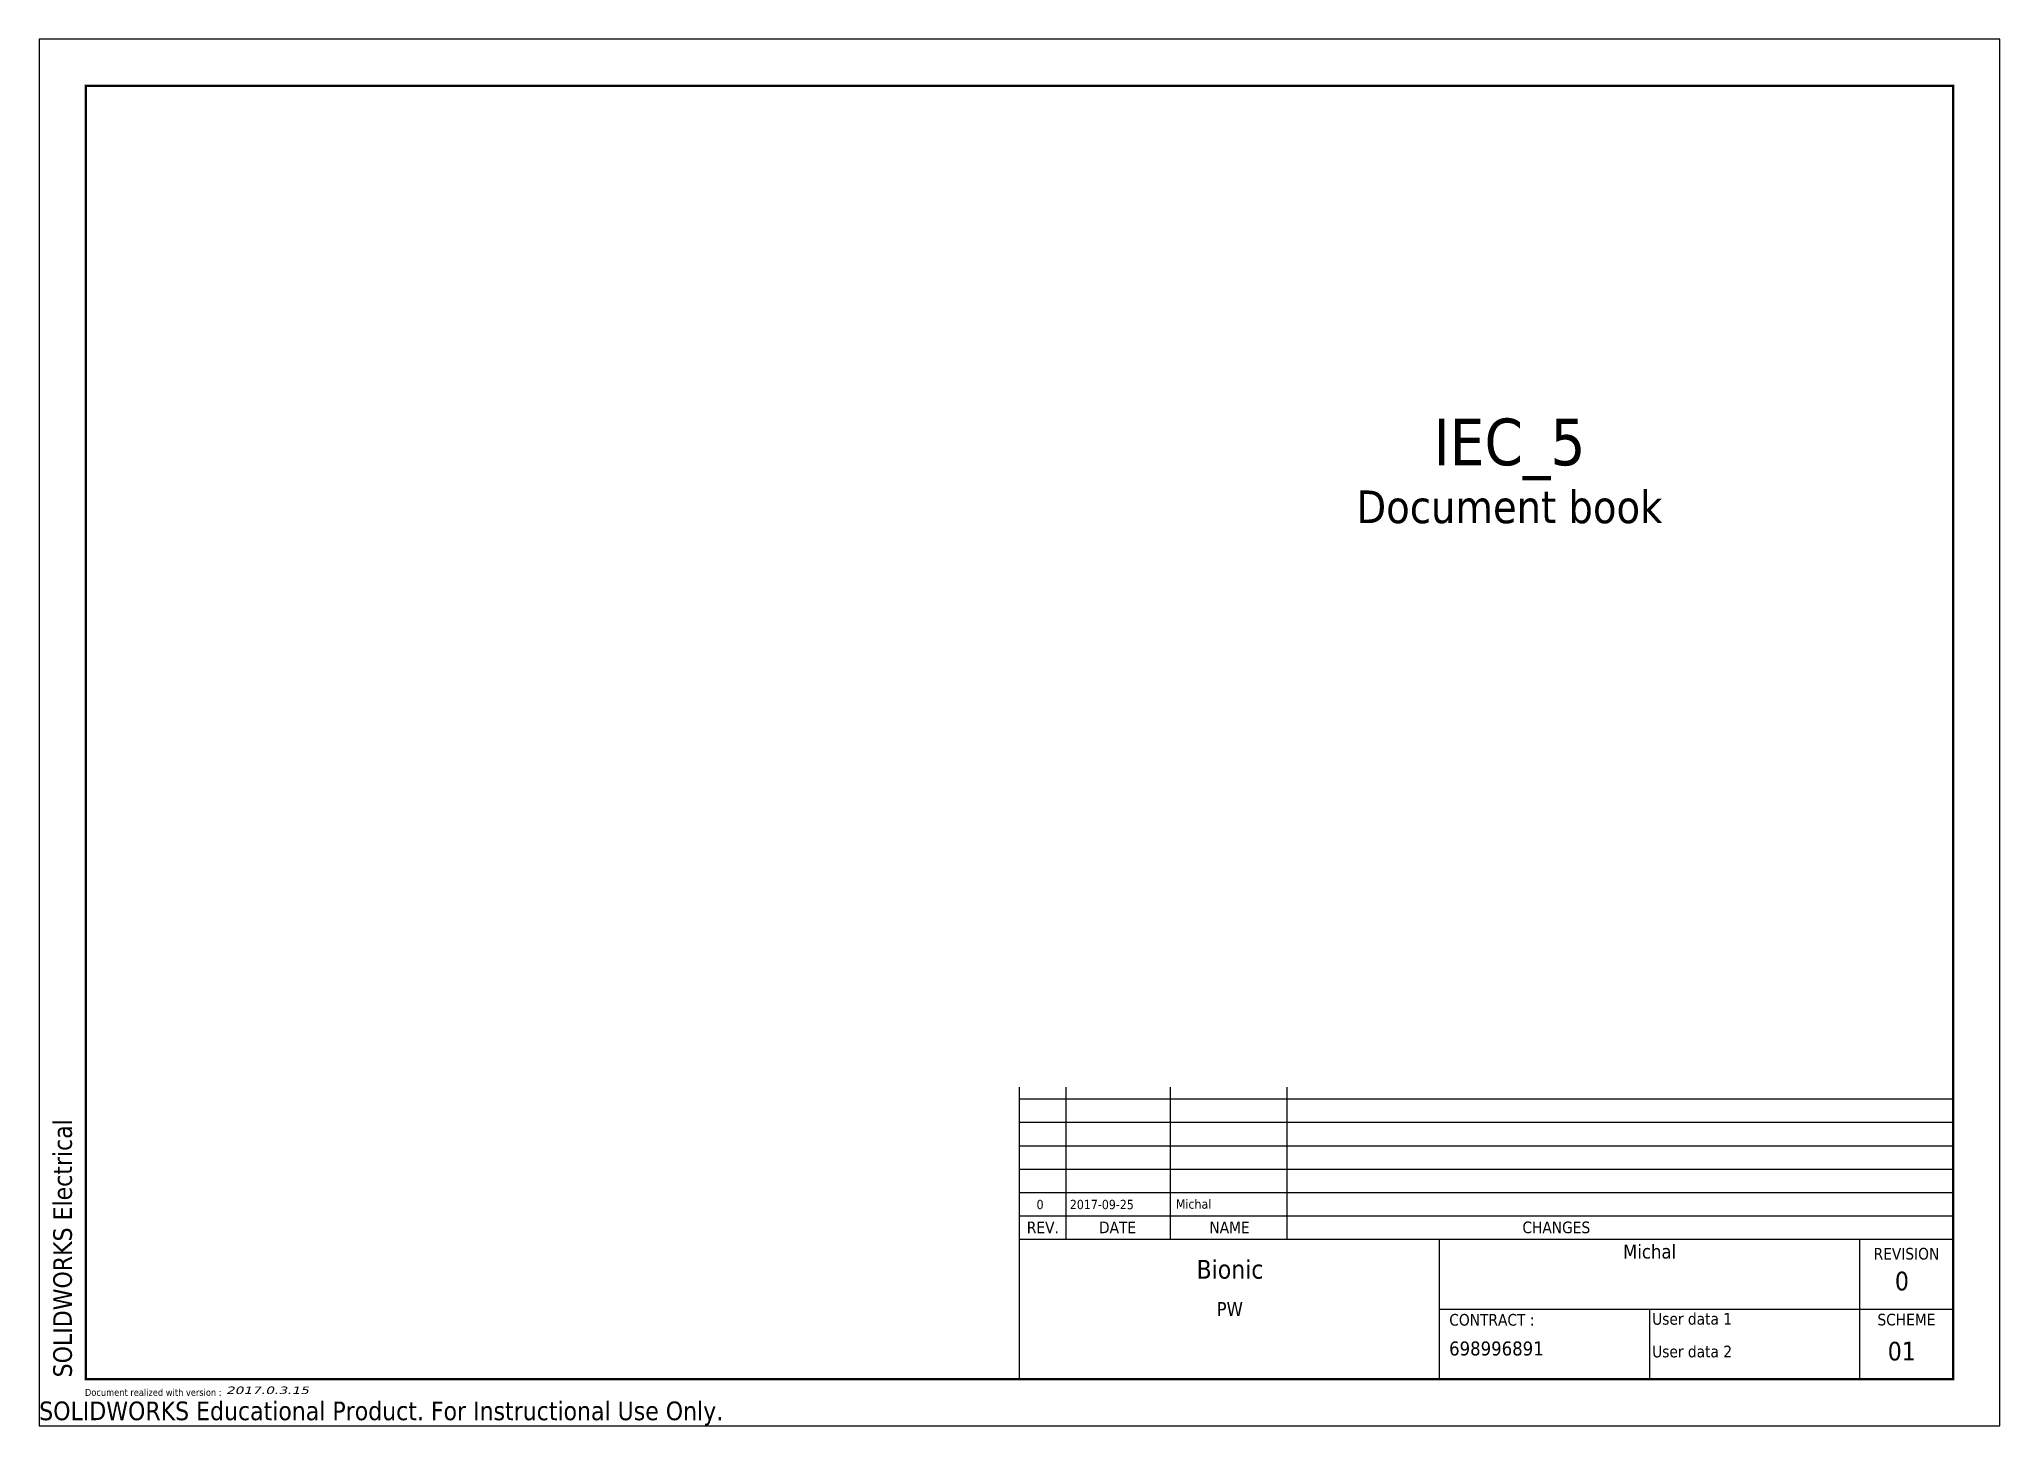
# Model space of a CAD drawing. Header units: millimetres. Extents: x 0 to 420, y 0 to 297.
import ezdxf
from ezdxf.enums import TextEntityAlignment as Align

# ---------------------------------------------------------------- set-up
doc = ezdxf.new("R2010")
doc.units = ezdxf.units.MM
doc.header["$LTSCALE"] = 10
doc.layers.add('DoNotPrint', color=7, linetype='Continuous', plot=False)
doc.layers.add('TITLEBLOCK', color=7, linetype='Continuous')
doc.styles.add('TAHOMA_STANDARD', font='TAHOMA.TTF')

# ---------------------------------------------------------------- blocks, each defined once
blk = doc.blocks.new('TR_FDP_BASEA3_PDG_EN')
at = {"color": 7}
for p, q in [((210, 10), (210, 72.5)), ((220, 40), (220, 72.5)), ((242.34, 40), (242.34, 72.5)), ((267.34, 40), (267.34, 72.5)), ((210, 70), (410, 70)), ((210, 65), (410, 65)), ((210, 60), (410, 60)), ((210, 55), (410, 55)), ((210, 50), (410, 50)), ((210, 45), (410, 45)), ((210, 40), (410, 40)), ((300, 10), (300, 40)), ((390, 10), (390, 40)), ((300, 25), (410, 25)), ((345, 10), (345, 25))]:
    blk.add_line(p, q, dxfattribs=at)
at = {"color": 7, "const_width": 0.5}
blk.add_lwpolyline([(10, 287), (410, 287), (410, 10), (10, 10)], close=True, dxfattribs=at)
at = {"layer": 'DoNotPrint', "color": 7}
for p, q in [((420, 297), (0, 297)), ((0, 297), (0, 0)), ((420, 0), (420, 297)), ((0, 0), (420, 0))]:
    blk.add_line(p, q, dxfattribs=at)
at = {"color": 7, "style": 'TAHOMA_STANDARD'}
for s, p in [('REV.', (215, 42.5)), ('DATE', (231, 42.5)), ('NAME', (255, 42.5)), ('CHANGES', (325, 42.5)), ('REVISION', (400, 36.86)), ('SCHEME', (400, 22.75))]:
    blk.add_text(s, height=2.5, dxfattribs=at).set_placement(p, align=Align.MIDDLE_CENTER)
blk.add_text('CONTRACT :', height=2.5, dxfattribs=at).set_placement((302.07, 21.45))
blk.add_text('Document realized with version :', height=1.5, dxfattribs=at).set_placement((9.8, 7.16), align=Align.MIDDLE_LEFT)
for tag, height, p in [('#PROJECT_TAG', 10, (314.96, 205.74)), ('#BUNDLE_TZ_0_L1', 7, (314.96, 193.34)), ('#PROJECT_DWG_OFFICE', 3, (344.98, 35.82)), ('#PROJECT_CUSTOMER', 4, (255.09, 31.52)), ('#PROJECT_DWG_OFFICE_ADDRESS_1', 2.5, (344.98, 32.21)), ('#PROJECT_DWG_OFFICE_ADDRESS_2', 2.5, (344.98, 28.83)), ('#PROJECT_CUSTOMER_ADDRESS_1', 3, (255.04, 23.49)), ('#PROJECT_DWG_OFFICE_ADDRESS_3', 2.5, (344.99, 25.58)), ('#PROJECT_CUSTOMER_ADDRESS_2', 3, (255.04, 18.75)), ('#PROJECT_CUSTOMER_ADDRESS_3', 3, (255.04, 14.12)), ('#FOLIO_TAG', 4, (399, 13.99))]:
    blk.add_attdef(tag, text='', height=height, dxfattribs=at).set_placement(p, align=Align.CENTER)
at = {"style": 'TAHOMA_STANDARD'}
for tag, p in [('#BUN_REV_NO_-0', (214.48, 67.38)), ('#BUN_REV_NO_-1', (214.42, 62.35)), ('#BUN_REV_NO_-2', (214.4, 57.28)), ('#BUN_REV_NO_-3', (214.31, 52.07)), ('#BUN_REV_NO_-4', (214.41, 47.4))]:
    blk.add_attdef(tag, text='', height=2, dxfattribs=at).set_placement(p, align=Align.MIDDLE_CENTER)
for tag, p in [('#BUN_REV_CREATED_ON_-0', (221, 67.38)), ('#BUN_REV_CREATED_BY_-0', (243.5, 67.4)), ('#BUN_REV_NO_-0_TZ_0_L1', (268, 67.44)), ('#BUN_REV_CREATED_ON_-1', (220.83, 62.35)), ('#BUN_REV_CREATED_BY_-1', (243.5, 62.4)), ('#BUN_REV_NO_-1_TZ_0_L1', (268.06, 62.41)), ('#BUN_REV_CREATED_ON_-2', (220.93, 57.28)), ('#BUN_REV_CREATED_BY_-2', (243.5, 57.3)), ('#BUN_REV_NO_-2_TZ_0_L1', (268.08, 57.33)), ('#BUN_REV_CREATED_ON_-3', (220.98, 52.07)), ('#BUN_REV_CREATED_BY_-3', (243.5, 52.1)), ('#BUN_REV_NO_-3_TZ_0_L1', (268.04, 52.12)), ('#BUN_REV_CREATED_ON_-4', (220.78, 47.4)), ('#BUN_REV_CREATED_BY_-4', (243.5, 47.5)), ('#BUN_REV_NO_-4_TZ_0_L1', (268.03, 47.46))]:
    blk.add_attdef(tag, text='', height=2, dxfattribs=at).set_placement(p, align=Align.MIDDLE_LEFT)
at = {"color": 7, "style": 'TAHOMA_STANDARD'}
blk.add_attdef('#APP_NAME', text='', height=4, rotation=90, dxfattribs=at).set_placement((5, 10.37), align=Align.MIDDLE_LEFT)
blk.add_attdef('#REV_NO', text='', height=4, dxfattribs=at).set_placement((399.03, 31.01), align=Align.MIDDLE_CENTER)
for tag, p, height in [('##BUNDLE_TX_0_EN', (345.53, 21.66), 2.5), ('#PROJECT_CONTRACT_NUM', (302.03, 15.06), 3), ('##BUNDLE_TX_1_EN', (345.53, 14.66), 2.5), ('#BUNDLE_TX_0', (346.53, 17.66), 3), ('#BUNDLE_TX_1', (346.61, 11.36), 3)]:
    blk.add_attdef(tag, p, '', height=height, dxfattribs=at)
at = {"color": 7, "style": 'TAHOMA_STANDARD', "oblique": 15, "width": 1.56939}
blk.add_attdef('#ELVER', text='', height=1.59, dxfattribs=at).set_placement((40, 7.61), align=Align.MIDDLE_LEFT)

msp = doc.modelspace()

# ---------------------------------------------------------------- block references
at = {"layer": 'TITLEBLOCK'}
msp.add_blockref('TR_FDP_BASEA3_PDG_EN', (0, 0), dxfattribs=at).add_auto_attribs({'#ELVER': '2017.0.3.15', '#FOLIO_TAG': '01', '#REV_NO': '0', '#PROJECT_CONTRACT_NUM': '698996891', '#PROJECT_DWG_OFFICE': 'Michal', '#PROJECT_CUSTOMER': 'Bionic', '#PROJECT_CUSTOMER_ADDRESS_1': 'PW', '#PROJECT_TAG': 'IEC_5', '#BUNDLE_TZ_0_L1': 'Document book', '##BUNDLE_TX_0_EN': 'User data 1', '##BUNDLE_TX_1_EN': 'User data 2', '#BUN_REV_NO_-4': '0', '#BUN_REV_CREATED_ON_-4': '2017-09-25', '#BUN_REV_CREATED_BY_-4': 'Michal', '#APP_NAME': 'SOLIDWORKS Electrical'})

# ---------------------------------------------------------------- texts
at = {"color": 1, "true_color": 0xff0000, "style": 'TAHOMA_STANDARD'}
msp.add_text('SOLIDWORKS Educational Product. For Instructional Use Only.', height=4, dxfattribs=at).set_placement((0, 0), align=Align.BOTTOM_LEFT)

doc.saveas('drawing.dxf')
